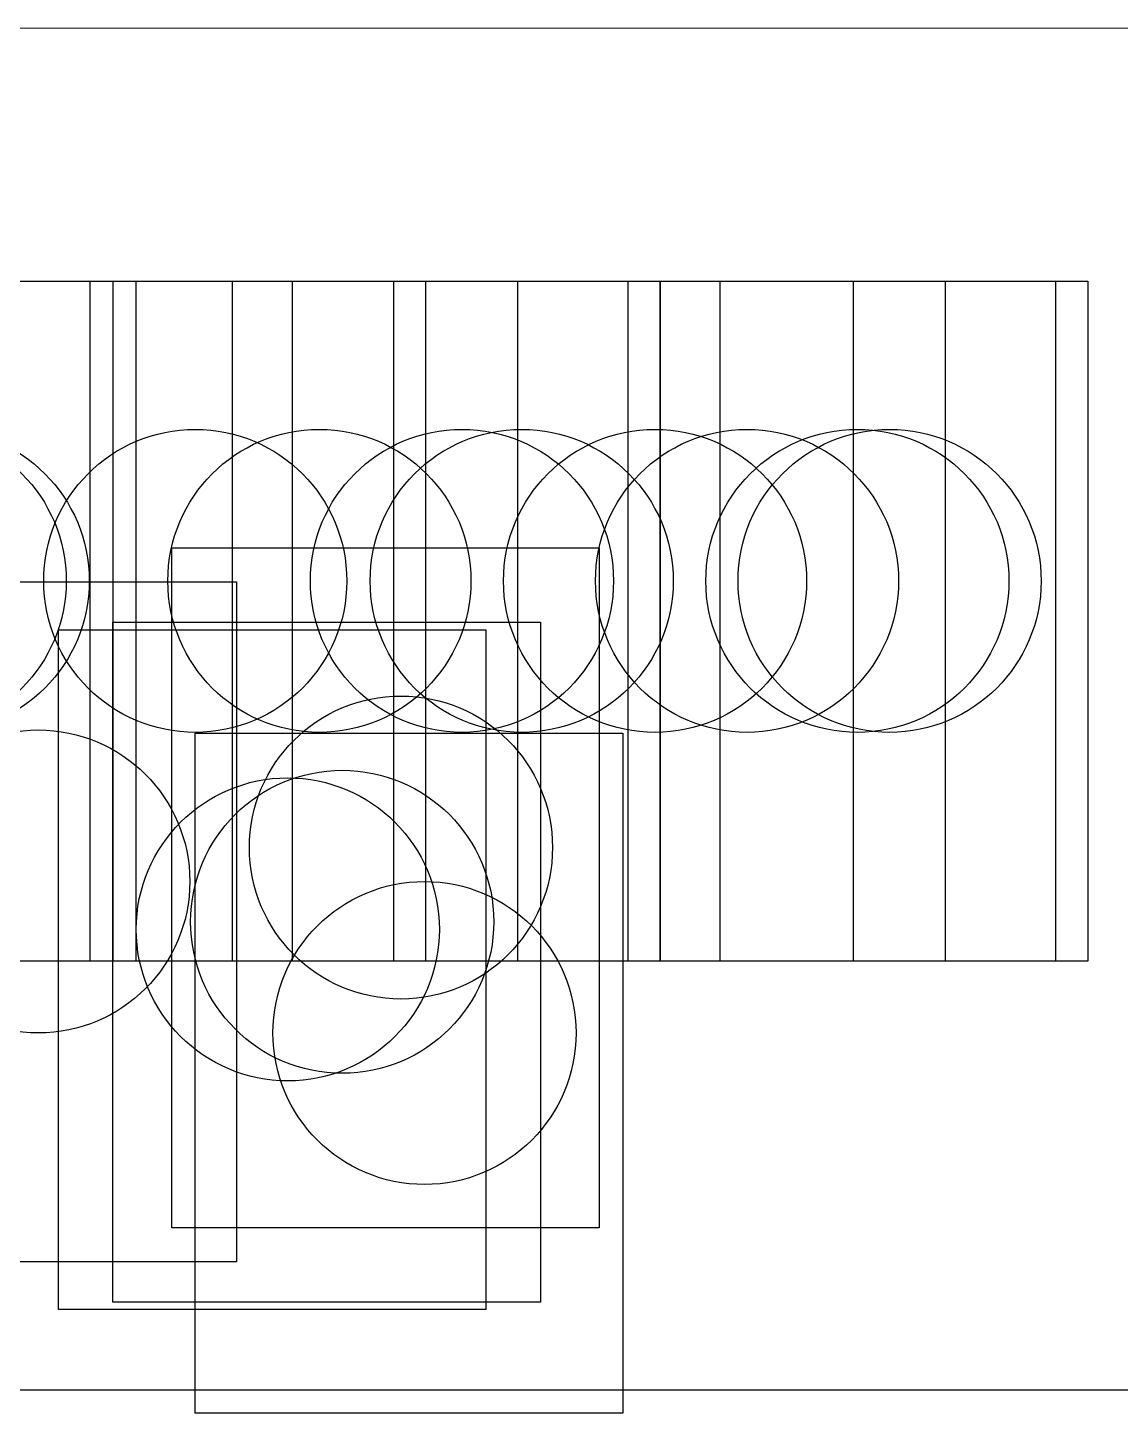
# Model space of a CAD drawing. Header units: metres. Extents: x 1610 to 5629, y 732 to 3974.
# Drawn here: x 1615.883 to 1616.366, y 731.858 to 732.471 of the extents above; entities that cross this region are included whole.
import ezdxf

# ---------------------------------------------------------------- set-up
doc = ezdxf.new("R2010")
doc.units = ezdxf.units.M
doc.header["$MEASUREMENT"] = 0
doc.layers.add('BLK_2_FLR_0_URINAL', color=235, linetype='Continuous')
doc.layers.add('BLK_2_FLR_0_WASH', color=60, linetype='Continuous')

msp = doc.modelspace()

# ---------------------------------------------------------------- linework, layer by layer
at = {"layer": 'BLK_2_FLR_0_URINAL', "ltscale": 400}
msp.add_lwpolyline([(1615.71753, 732.47098), (1620.23753, 732.47068), (1620.23753, 731.86808), (1620.23753, 731.86808), (1620.23753, 731.86808), (1615.71753, 731.86808)], close=True, dxfattribs=at)
msp.add_lwpolyline([(1615.71753, 732.47098), (1620.23753, 732.47068), (1620.23753, 731.86808), (1620.23753, 731.86808), (1620.23753, 731.86808), (1615.71753, 731.86808)], close=True, dxfattribs=at)
msp.add_lwpolyline([(1615.71753, 732.47098), (1620.23753, 732.47068), (1620.23753, 731.86808), (1620.23753, 731.86808), (1620.23753, 731.86808), (1615.71753, 731.86808)], close=True, dxfattribs=at)
msp.add_lwpolyline([(1615.71753, 732.47098), (1620.23753, 732.47068), (1620.23753, 731.86808), (1620.23753, 731.86808), (1620.23753, 731.86808), (1615.71753, 731.86808)], close=True, dxfattribs=at)
msp.add_lwpolyline([(1615.71753, 732.47098), (1620.23753, 732.47068), (1620.23753, 731.86808), (1620.23753, 731.86808), (1620.23753, 731.86808), (1615.71753, 731.86808)], close=True, dxfattribs=at)
msp.add_lwpolyline([(1615.71753, 732.47098), (1620.23753, 732.47068), (1620.23753, 731.86808), (1620.23753, 731.86808), (1620.23753, 731.86808), (1615.71753, 731.86808)], close=True, dxfattribs=at)
msp.add_lwpolyline([(1615.71753, 732.47098), (1620.23753, 732.47068), (1620.23753, 731.86808), (1620.23753, 731.86808), (1620.23753, 731.86808), (1615.71753, 731.86808)], close=True, dxfattribs=at)
msp.add_lwpolyline([(1615.71753, 732.47098), (1620.23753, 732.47068), (1620.23753, 731.86808), (1620.23753, 731.86808), (1620.23753, 731.86808), (1615.71753, 731.86808)], close=True, dxfattribs=at)
msp.add_lwpolyline([(1615.71753, 732.47098), (1620.23753, 732.47068), (1620.23753, 731.86808), (1620.23753, 731.86808), (1620.23753, 731.86808), (1615.71753, 731.86808)], close=True, dxfattribs=at)
msp.add_lwpolyline([(1615.71753, 732.47098), (1620.23753, 732.47068), (1620.23753, 731.86808), (1620.23753, 731.86808), (1620.23753, 731.86808), (1615.71753, 731.86808)], close=True, dxfattribs=at)
msp.add_lwpolyline([(1615.71753, 732.47098), (1620.23753, 732.47068), (1620.23753, 731.86808), (1620.23753, 731.86808), (1620.23753, 731.86808), (1615.71753, 731.86808)], close=True, dxfattribs=at)
msp.add_lwpolyline([(1615.71753, 732.47098), (1620.23753, 732.47068), (1620.23753, 731.86808), (1620.23753, 731.86808), (1620.23753, 731.86808), (1615.71753, 731.86808)], close=True, dxfattribs=at)
msp.add_lwpolyline([(1615.71753, 732.47098), (1620.23753, 732.47068), (1620.23753, 731.86808), (1620.23753, 731.86808), (1620.23753, 731.86808), (1615.71753, 731.86808)], close=True, dxfattribs=at)
msp.add_lwpolyline([(1615.71753, 732.47098), (1620.23753, 732.47068), (1620.23753, 731.86808), (1620.23753, 731.86808), (1620.23753, 731.86808), (1615.71753, 731.86808)], close=True, dxfattribs=at)
at = {"layer": 'BLK_2_FLR_0_WASH', "color": 60}
for points in [[(1615.92045, 732.3588), (1615.92045, 732.05788), (1615.73132, 732.05788), (1615.73132, 732.3588)], [(1615.92045, 732.3588), (1615.92045, 732.05788), (1615.73132, 732.05788), (1615.73132, 732.3588)], [(1615.92045, 732.3588), (1615.92045, 732.05788), (1615.73132, 732.05788), (1615.73132, 732.3588)], [(1615.92045, 732.3588), (1615.92045, 732.05788), (1615.73132, 732.05788), (1615.73132, 732.3588)], [(1615.92045, 732.3588), (1615.92045, 732.05788), (1615.73132, 732.05788), (1615.73132, 732.3588)], [(1615.92045, 732.3588), (1615.92045, 732.05788), (1615.73132, 732.05788), (1615.73132, 732.3588)], [(1615.92045, 732.3588), (1615.92045, 732.05788), (1615.73132, 732.05788), (1615.73132, 732.3588)], [(1615.92045, 732.3588), (1615.92045, 732.05788), (1615.73132, 732.05788), (1615.73132, 732.3588)], [(1615.92045, 732.3588), (1615.92045, 732.05788), (1615.73132, 732.05788), (1615.73132, 732.3588)], [(1615.92045, 732.3588), (1615.92045, 732.05788), (1615.73132, 732.05788), (1615.73132, 732.3588)], [(1615.92045, 732.3588), (1615.92045, 732.05788), (1615.73132, 732.05788), (1615.73132, 732.3588)], [(1615.92045, 732.3588), (1615.92045, 732.05788), (1615.73132, 732.05788), (1615.73132, 732.3588)], [(1615.92045, 732.3588), (1615.92045, 732.05788), (1615.73132, 732.05788), (1615.73132, 732.3588)], [(1615.92045, 732.3588), (1615.92045, 732.05788), (1615.73132, 732.05788), (1615.73132, 732.3588)], [(1615.93063, 732.3588), (1615.93063, 732.05788), (1615.7415, 732.05788), (1615.7415, 732.3588)], [(1615.93063, 732.3588), (1615.93063, 732.05788), (1615.7415, 732.05788), (1615.7415, 732.3588)], [(1615.93063, 732.3588), (1615.93063, 732.05788), (1615.7415, 732.05788), (1615.7415, 732.3588)], [(1615.93063, 732.3588), (1615.93063, 732.05788), (1615.7415, 732.05788), (1615.7415, 732.3588)], [(1615.93063, 732.3588), (1615.93063, 732.05788), (1615.7415, 732.05788), (1615.7415, 732.3588)], [(1615.93063, 732.3588), (1615.93063, 732.05788), (1615.7415, 732.05788), (1615.7415, 732.3588)], [(1615.93063, 732.3588), (1615.93063, 732.05788), (1615.7415, 732.05788), (1615.7415, 732.3588)], [(1615.93063, 732.3588), (1615.93063, 732.05788), (1615.7415, 732.05788), (1615.7415, 732.3588)], [(1615.93063, 732.3588), (1615.93063, 732.05788), (1615.7415, 732.05788), (1615.7415, 732.3588)], [(1615.93063, 732.3588), (1615.93063, 732.05788), (1615.7415, 732.05788), (1615.7415, 732.3588)], [(1615.93063, 732.3588), (1615.93063, 732.05788), (1615.7415, 732.05788), (1615.7415, 732.3588)], [(1615.93063, 732.3588), (1615.93063, 732.05788), (1615.7415, 732.05788), (1615.7415, 732.3588)], [(1615.93063, 732.3588), (1615.93063, 732.05788), (1615.7415, 732.05788), (1615.7415, 732.3588)], [(1615.93063, 732.3588), (1615.93063, 732.05788), (1615.7415, 732.05788), (1615.7415, 732.3588)], [(1616.04456, 732.3588), (1616.04456, 732.05788), (1615.85543, 732.05788), (1615.85543, 732.3588)], [(1616.04456, 732.3588), (1616.04456, 732.05788), (1615.85543, 732.05788), (1615.85543, 732.3588)], [(1616.04456, 732.3588), (1616.04456, 732.05788), (1615.85543, 732.05788), (1615.85543, 732.3588)], [(1616.04456, 732.3588), (1616.04456, 732.05788), (1615.85543, 732.05788), (1615.85543, 732.3588)], [(1616.04456, 732.3588), (1616.04456, 732.05788), (1615.85543, 732.05788), (1615.85543, 732.3588)], [(1616.04456, 732.3588), (1616.04456, 732.05788), (1615.85543, 732.05788), (1615.85543, 732.3588)], [(1616.04456, 732.3588), (1616.04456, 732.05788), (1615.85543, 732.05788), (1615.85543, 732.3588)], [(1616.04456, 732.3588), (1616.04456, 732.05788), (1615.85543, 732.05788), (1615.85543, 732.3588)], [(1616.04456, 732.3588), (1616.04456, 732.05788), (1615.85543, 732.05788), (1615.85543, 732.3588)], [(1616.04456, 732.3588), (1616.04456, 732.05788), (1615.85543, 732.05788), (1615.85543, 732.3588)], [(1616.04456, 732.3588), (1616.04456, 732.05788), (1615.85543, 732.05788), (1615.85543, 732.3588)], [(1616.04456, 732.3588), (1616.04456, 732.05788), (1615.85543, 732.05788), (1615.85543, 732.3588)], [(1616.04456, 732.3588), (1616.04456, 732.05788), (1615.85543, 732.05788), (1615.85543, 732.3588)], [(1616.04456, 732.3588), (1616.04456, 732.05788), (1615.85543, 732.05788), (1615.85543, 732.3588)], [(1616.09947, 732.3588), (1616.09947, 732.05788), (1615.91035, 732.05788), (1615.91035, 732.3588)], [(1616.09947, 732.3588), (1616.09947, 732.05788), (1615.91035, 732.05788), (1615.91035, 732.3588)], [(1616.09947, 732.3588), (1616.09947, 732.05788), (1615.91035, 732.05788), (1615.91035, 732.3588)], [(1616.09947, 732.3588), (1616.09947, 732.05788), (1615.91035, 732.05788), (1615.91035, 732.3588)], [(1616.09947, 732.3588), (1616.09947, 732.05788), (1615.91035, 732.05788), (1615.91035, 732.3588)], [(1616.09947, 732.3588), (1616.09947, 732.05788), (1615.91035, 732.05788), (1615.91035, 732.3588)], [(1616.09947, 732.3588), (1616.09947, 732.05788), (1615.91035, 732.05788), (1615.91035, 732.3588)], [(1616.09947, 732.3588), (1616.09947, 732.05788), (1615.91035, 732.05788), (1615.91035, 732.3588)], [(1616.09947, 732.3588), (1616.09947, 732.05788), (1615.91035, 732.05788), (1615.91035, 732.3588)], [(1616.09947, 732.3588), (1616.09947, 732.05788), (1615.91035, 732.05788), (1615.91035, 732.3588)], [(1616.09947, 732.3588), (1616.09947, 732.05788), (1615.91035, 732.05788), (1615.91035, 732.3588)], [(1616.09947, 732.3588), (1616.09947, 732.05788), (1615.91035, 732.05788), (1615.91035, 732.3588)], [(1616.09947, 732.3588), (1616.09947, 732.05788), (1615.91035, 732.05788), (1615.91035, 732.3588)], [(1616.09947, 732.3588), (1616.09947, 732.05788), (1615.91035, 732.05788), (1615.91035, 732.3588)], [(1616.16255, 732.3588), (1616.16255, 732.05788), (1615.97342, 732.05788), (1615.97342, 732.3588)], [(1616.16255, 732.3588), (1616.16255, 732.05788), (1615.97342, 732.05788), (1615.97342, 732.3588)], [(1616.16255, 732.3588), (1616.16255, 732.05788), (1615.97342, 732.05788), (1615.97342, 732.3588)], [(1616.16255, 732.3588), (1616.16255, 732.05788), (1615.97342, 732.05788), (1615.97342, 732.3588)], [(1616.16255, 732.3588), (1616.16255, 732.05788), (1615.97342, 732.05788), (1615.97342, 732.3588)], [(1616.16255, 732.3588), (1616.16255, 732.05788), (1615.97342, 732.05788), (1615.97342, 732.3588)], [(1616.16255, 732.3588), (1616.16255, 732.05788), (1615.97342, 732.05788), (1615.97342, 732.3588)], [(1616.16255, 732.3588), (1616.16255, 732.05788), (1615.97342, 732.05788), (1615.97342, 732.3588)], [(1616.16255, 732.3588), (1616.16255, 732.05788), (1615.97342, 732.05788), (1615.97342, 732.3588)], [(1616.16255, 732.3588), (1616.16255, 732.05788), (1615.97342, 732.05788), (1615.97342, 732.3588)], [(1616.16255, 732.3588), (1616.16255, 732.05788), (1615.97342, 732.05788), (1615.97342, 732.3588)], [(1616.16255, 732.3588), (1616.16255, 732.05788), (1615.97342, 732.05788), (1615.97342, 732.3588)], [(1616.16255, 732.3588), (1616.16255, 732.05788), (1615.97342, 732.05788), (1615.97342, 732.3588)], [(1616.16255, 732.3588), (1616.16255, 732.05788), (1615.97342, 732.05788), (1615.97342, 732.3588)], [(1616.189, 732.3588), (1616.189, 732.05788), (1615.99987, 732.05788), (1615.99987, 732.3588)], [(1616.189, 732.3588), (1616.189, 732.05788), (1615.99987, 732.05788), (1615.99987, 732.3588)], [(1616.189, 732.3588), (1616.189, 732.05788), (1615.99987, 732.05788), (1615.99987, 732.3588)], [(1616.189, 732.3588), (1616.189, 732.05788), (1615.99987, 732.05788), (1615.99987, 732.3588)], [(1616.189, 732.3588), (1616.189, 732.05788), (1615.99987, 732.05788), (1615.99987, 732.3588)], [(1616.189, 732.3588), (1616.189, 732.05788), (1615.99987, 732.05788), (1615.99987, 732.3588)], [(1616.189, 732.3588), (1616.189, 732.05788), (1615.99987, 732.05788), (1615.99987, 732.3588)], [(1616.189, 732.3588), (1616.189, 732.05788), (1615.99987, 732.05788), (1615.99987, 732.3588)], [(1616.189, 732.3588), (1616.189, 732.05788), (1615.99987, 732.05788), (1615.99987, 732.3588)], [(1616.189, 732.3588), (1616.189, 732.05788), (1615.99987, 732.05788), (1615.99987, 732.3588)], [(1616.189, 732.3588), (1616.189, 732.05788), (1615.99987, 732.05788), (1615.99987, 732.3588)], [(1616.189, 732.3588), (1616.189, 732.05788), (1615.99987, 732.05788), (1615.99987, 732.3588)], [(1616.189, 732.3588), (1616.189, 732.05788), (1615.99987, 732.05788), (1615.99987, 732.3588)], [(1616.189, 732.3588), (1616.189, 732.05788), (1615.99987, 732.05788), (1615.99987, 732.3588)], [(1616.24798, 732.3588), (1616.24798, 732.05788), (1616.05886, 732.05788), (1616.05886, 732.3588)], [(1616.24798, 732.3588), (1616.24798, 732.05788), (1616.05886, 732.05788), (1616.05886, 732.3588)], [(1616.24798, 732.3588), (1616.24798, 732.05788), (1616.05886, 732.05788), (1616.05886, 732.3588)], [(1616.24798, 732.3588), (1616.24798, 732.05788), (1616.05886, 732.05788), (1616.05886, 732.3588)], [(1616.24798, 732.3588), (1616.24798, 732.05788), (1616.05886, 732.05788), (1616.05886, 732.3588)], [(1616.24798, 732.3588), (1616.24798, 732.05788), (1616.05886, 732.05788), (1616.05886, 732.3588)], [(1616.24798, 732.3588), (1616.24798, 732.05788), (1616.05886, 732.05788), (1616.05886, 732.3588)], [(1616.24798, 732.3588), (1616.24798, 732.05788), (1616.05886, 732.05788), (1616.05886, 732.3588)], [(1616.24798, 732.3588), (1616.24798, 732.05788), (1616.05886, 732.05788), (1616.05886, 732.3588)], [(1616.24798, 732.3588), (1616.24798, 732.05788), (1616.05886, 732.05788), (1616.05886, 732.3588)], [(1616.24798, 732.3588), (1616.24798, 732.05788), (1616.05886, 732.05788), (1616.05886, 732.3588)], [(1616.24798, 732.3588), (1616.24798, 732.05788), (1616.05886, 732.05788), (1616.05886, 732.3588)], [(1616.24798, 732.3588), (1616.24798, 732.05788), (1616.05886, 732.05788), (1616.05886, 732.3588)], [(1616.24798, 732.3588), (1616.24798, 732.05788), (1616.05886, 732.05788), (1616.05886, 732.3588)], [(1616.28868, 732.3588), (1616.28868, 732.05788), (1616.09955, 732.05788), (1616.09955, 732.3588)], [(1616.28868, 732.3588), (1616.28868, 732.05788), (1616.09955, 732.05788), (1616.09955, 732.3588)], [(1616.28868, 732.3588), (1616.28868, 732.05788), (1616.09955, 732.05788), (1616.09955, 732.3588)], [(1616.28868, 732.3588), (1616.28868, 732.05788), (1616.09955, 732.05788), (1616.09955, 732.3588)], [(1616.28868, 732.3588), (1616.28868, 732.05788), (1616.09955, 732.05788), (1616.09955, 732.3588)], [(1616.28868, 732.3588), (1616.28868, 732.05788), (1616.09955, 732.05788), (1616.09955, 732.3588)], [(1616.28868, 732.3588), (1616.28868, 732.05788), (1616.09955, 732.05788), (1616.09955, 732.3588)], [(1616.28868, 732.3588), (1616.28868, 732.05788), (1616.09955, 732.05788), (1616.09955, 732.3588)], [(1616.28868, 732.3588), (1616.28868, 732.05788), (1616.09955, 732.05788), (1616.09955, 732.3588)], [(1616.28868, 732.3588), (1616.28868, 732.05788), (1616.09955, 732.05788), (1616.09955, 732.3588)], [(1616.28868, 732.3588), (1616.28868, 732.05788), (1616.09955, 732.05788), (1616.09955, 732.3588)], [(1616.28868, 732.3588), (1616.28868, 732.05788), (1616.09955, 732.05788), (1616.09955, 732.3588)], [(1616.28868, 732.3588), (1616.28868, 732.05788), (1616.09955, 732.05788), (1616.09955, 732.3588)], [(1616.28868, 732.3588), (1616.28868, 732.05788), (1616.09955, 732.05788), (1616.09955, 732.3588)], [(1616.33751, 732.3588), (1616.33751, 732.05788), (1616.14838, 732.05788), (1616.14838, 732.3588)], [(1616.33751, 732.3588), (1616.33751, 732.05788), (1616.14838, 732.05788), (1616.14838, 732.3588)], [(1616.33751, 732.3588), (1616.33751, 732.05788), (1616.14838, 732.05788), (1616.14838, 732.3588)], [(1616.33751, 732.3588), (1616.33751, 732.05788), (1616.14838, 732.05788), (1616.14838, 732.3588)], [(1616.33751, 732.3588), (1616.33751, 732.05788), (1616.14838, 732.05788), (1616.14838, 732.3588)], [(1616.33751, 732.3588), (1616.33751, 732.05788), (1616.14838, 732.05788), (1616.14838, 732.3588)], [(1616.33751, 732.3588), (1616.33751, 732.05788), (1616.14838, 732.05788), (1616.14838, 732.3588)], [(1616.33751, 732.3588), (1616.33751, 732.05788), (1616.14838, 732.05788), (1616.14838, 732.3588)], [(1616.33751, 732.3588), (1616.33751, 732.05788), (1616.14838, 732.05788), (1616.14838, 732.3588)], [(1616.33751, 732.3588), (1616.33751, 732.05788), (1616.14838, 732.05788), (1616.14838, 732.3588)], [(1616.33751, 732.3588), (1616.33751, 732.05788), (1616.14838, 732.05788), (1616.14838, 732.3588)], [(1616.33751, 732.3588), (1616.33751, 732.05788), (1616.14838, 732.05788), (1616.14838, 732.3588)], [(1616.33751, 732.3588), (1616.33751, 732.05788), (1616.14838, 732.05788), (1616.14838, 732.3588)], [(1616.33751, 732.3588), (1616.33751, 732.05788), (1616.14838, 732.05788), (1616.14838, 732.3588)], [(1616.35175, 732.3588), (1616.35175, 732.05788), (1616.16263, 732.05788), (1616.16263, 732.3588)], [(1616.35175, 732.3588), (1616.35175, 732.05788), (1616.16263, 732.05788), (1616.16263, 732.3588)], [(1616.35175, 732.3588), (1616.35175, 732.05788), (1616.16263, 732.05788), (1616.16263, 732.3588)], [(1616.35175, 732.3588), (1616.35175, 732.05788), (1616.16263, 732.05788), (1616.16263, 732.3588)], [(1616.35175, 732.3588), (1616.35175, 732.05788), (1616.16263, 732.05788), (1616.16263, 732.3588)], [(1616.35175, 732.3588), (1616.35175, 732.05788), (1616.16263, 732.05788), (1616.16263, 732.3588)], [(1616.35175, 732.3588), (1616.35175, 732.05788), (1616.16263, 732.05788), (1616.16263, 732.3588)], [(1616.35175, 732.3588), (1616.35175, 732.05788), (1616.16263, 732.05788), (1616.16263, 732.3588)], [(1616.35175, 732.3588), (1616.35175, 732.05788), (1616.16263, 732.05788), (1616.16263, 732.3588)], [(1616.35175, 732.3588), (1616.35175, 732.05788), (1616.16263, 732.05788), (1616.16263, 732.3588)], [(1616.35175, 732.3588), (1616.35175, 732.05788), (1616.16263, 732.05788), (1616.16263, 732.3588)], [(1616.35175, 732.3588), (1616.35175, 732.05788), (1616.16263, 732.05788), (1616.16263, 732.3588)], [(1616.35175, 732.3588), (1616.35175, 732.05788), (1616.16263, 732.05788), (1616.16263, 732.3588)], [(1616.35175, 732.3588), (1616.35175, 732.05788), (1616.16263, 732.05788), (1616.16263, 732.3588)], [(1616.13557, 732.24081), (1616.13557, 731.93988), (1615.94644, 731.93988), (1615.94644, 732.24081)], [(1616.13557, 732.24081), (1616.13557, 731.93988), (1615.94644, 731.93988), (1615.94644, 732.24081)], [(1616.13557, 732.24081), (1616.13557, 731.93988), (1615.94644, 731.93988), (1615.94644, 732.24081)], [(1616.13557, 732.24081), (1616.13557, 731.93988), (1615.94644, 731.93988), (1615.94644, 732.24081)], [(1616.13557, 732.24081), (1616.13557, 731.93988), (1615.94644, 731.93988), (1615.94644, 732.24081)], [(1616.13557, 732.24081), (1616.13557, 731.93988), (1615.94644, 731.93988), (1615.94644, 732.24081)], [(1616.13557, 732.24081), (1616.13557, 731.93988), (1615.94644, 731.93988), (1615.94644, 732.24081)], [(1616.13557, 732.24081), (1616.13557, 731.93988), (1615.94644, 731.93988), (1615.94644, 732.24081)], [(1616.13557, 732.24081), (1616.13557, 731.93988), (1615.94644, 731.93988), (1615.94644, 732.24081)], [(1616.13557, 732.24081), (1616.13557, 731.93988), (1615.94644, 731.93988), (1615.94644, 732.24081)], [(1616.13557, 732.24081), (1616.13557, 731.93988), (1615.94644, 731.93988), (1615.94644, 732.24081)], [(1616.13557, 732.24081), (1616.13557, 731.93988), (1615.94644, 731.93988), (1615.94644, 732.24081)], [(1616.13557, 732.24081), (1616.13557, 731.93988), (1615.94644, 731.93988), (1615.94644, 732.24081)], [(1616.13557, 732.24081), (1616.13557, 731.93988), (1615.94644, 731.93988), (1615.94644, 732.24081)], [(1615.9751, 732.22578), (1615.9751, 731.92485), (1615.78598, 731.92485), (1615.78598, 732.22578)], [(1615.9751, 732.22578), (1615.9751, 731.92485), (1615.78598, 731.92485), (1615.78598, 732.22578)], [(1615.9751, 732.22578), (1615.9751, 731.92485), (1615.78598, 731.92485), (1615.78598, 732.22578)], [(1615.9751, 732.22578), (1615.9751, 731.92485), (1615.78598, 731.92485), (1615.78598, 732.22578)], [(1615.9751, 732.22578), (1615.9751, 731.92485), (1615.78598, 731.92485), (1615.78598, 732.22578)], [(1615.9751, 732.22578), (1615.9751, 731.92485), (1615.78598, 731.92485), (1615.78598, 732.22578)], [(1615.9751, 732.22578), (1615.9751, 731.92485), (1615.78598, 731.92485), (1615.78598, 732.22578)], [(1615.9751, 732.22578), (1615.9751, 731.92485), (1615.78598, 731.92485), (1615.78598, 732.22578)], [(1615.9751, 732.22578), (1615.9751, 731.92485), (1615.78598, 731.92485), (1615.78598, 732.22578)], [(1615.9751, 732.22578), (1615.9751, 731.92485), (1615.78598, 731.92485), (1615.78598, 732.22578)], [(1615.9751, 732.22578), (1615.9751, 731.92485), (1615.78598, 731.92485), (1615.78598, 732.22578)], [(1615.9751, 732.22578), (1615.9751, 731.92485), (1615.78598, 731.92485), (1615.78598, 732.22578)], [(1615.9751, 732.22578), (1615.9751, 731.92485), (1615.78598, 731.92485), (1615.78598, 732.22578)], [(1615.9751, 732.22578), (1615.9751, 731.92485), (1615.78598, 731.92485), (1615.78598, 732.22578)], [(1616.10958, 732.20794), (1616.10958, 731.90702), (1615.92045, 731.90702), (1615.92045, 732.20794)], [(1616.10958, 732.20794), (1616.10958, 731.90702), (1615.92045, 731.90702), (1615.92045, 732.20794)], [(1616.10958, 732.20794), (1616.10958, 731.90702), (1615.92045, 731.90702), (1615.92045, 732.20794)], [(1616.10958, 732.20794), (1616.10958, 731.90702), (1615.92045, 731.90702), (1615.92045, 732.20794)], [(1616.10958, 732.20794), (1616.10958, 731.90702), (1615.92045, 731.90702), (1615.92045, 732.20794)], [(1616.10958, 732.20794), (1616.10958, 731.90702), (1615.92045, 731.90702), (1615.92045, 732.20794)], [(1616.10958, 732.20794), (1616.10958, 731.90702), (1615.92045, 731.90702), (1615.92045, 732.20794)], [(1616.10958, 732.20794), (1616.10958, 731.90702), (1615.92045, 731.90702), (1615.92045, 732.20794)], [(1616.10958, 732.20794), (1616.10958, 731.90702), (1615.92045, 731.90702), (1615.92045, 732.20794)], [(1616.10958, 732.20794), (1616.10958, 731.90702), (1615.92045, 731.90702), (1615.92045, 732.20794)], [(1616.10958, 732.20794), (1616.10958, 731.90702), (1615.92045, 731.90702), (1615.92045, 732.20794)], [(1616.10958, 732.20794), (1616.10958, 731.90702), (1615.92045, 731.90702), (1615.92045, 732.20794)], [(1616.10958, 732.20794), (1616.10958, 731.90702), (1615.92045, 731.90702), (1615.92045, 732.20794)], [(1616.10958, 732.20794), (1616.10958, 731.90702), (1615.92045, 731.90702), (1615.92045, 732.20794)], [(1616.0855, 732.20458), (1616.0855, 731.90366), (1615.89637, 731.90366), (1615.89637, 732.20458)], [(1616.0855, 732.20458), (1616.0855, 731.90366), (1615.89637, 731.90366), (1615.89637, 732.20458)], [(1616.0855, 732.20458), (1616.0855, 731.90366), (1615.89637, 731.90366), (1615.89637, 732.20458)], [(1616.0855, 732.20458), (1616.0855, 731.90366), (1615.89637, 731.90366), (1615.89637, 732.20458)], [(1616.0855, 732.20458), (1616.0855, 731.90366), (1615.89637, 731.90366), (1615.89637, 732.20458)], [(1616.0855, 732.20458), (1616.0855, 731.90366), (1615.89637, 731.90366), (1615.89637, 732.20458)], [(1616.0855, 732.20458), (1616.0855, 731.90366), (1615.89637, 731.90366), (1615.89637, 732.20458)], [(1616.0855, 732.20458), (1616.0855, 731.90366), (1615.89637, 731.90366), (1615.89637, 732.20458)], [(1616.0855, 732.20458), (1616.0855, 731.90366), (1615.89637, 731.90366), (1615.89637, 732.20458)], [(1616.0855, 732.20458), (1616.0855, 731.90366), (1615.89637, 731.90366), (1615.89637, 732.20458)], [(1616.0855, 732.20458), (1616.0855, 731.90366), (1615.89637, 731.90366), (1615.89637, 732.20458)], [(1616.0855, 732.20458), (1616.0855, 731.90366), (1615.89637, 731.90366), (1615.89637, 732.20458)], [(1616.0855, 732.20458), (1616.0855, 731.90366), (1615.89637, 731.90366), (1615.89637, 732.20458)], [(1616.0855, 732.20458), (1616.0855, 731.90366), (1615.89637, 731.90366), (1615.89637, 732.20458)], [(1616.14599, 732.15873), (1616.14599, 731.8578), (1615.95686, 731.8578), (1615.95686, 732.15873)], [(1616.14599, 732.15873), (1616.14599, 731.8578), (1615.95686, 731.8578), (1615.95686, 732.15873)], [(1616.14599, 732.15873), (1616.14599, 731.8578), (1615.95686, 731.8578), (1615.95686, 732.15873)], [(1616.14599, 732.15873), (1616.14599, 731.8578), (1615.95686, 731.8578), (1615.95686, 732.15873)], [(1616.14599, 732.15873), (1616.14599, 731.8578), (1615.95686, 731.8578), (1615.95686, 732.15873)], [(1616.14599, 732.15873), (1616.14599, 731.8578), (1615.95686, 731.8578), (1615.95686, 732.15873)], [(1616.14599, 732.15873), (1616.14599, 731.8578), (1615.95686, 731.8578), (1615.95686, 732.15873)], [(1616.14599, 732.15873), (1616.14599, 731.8578), (1615.95686, 731.8578), (1615.95686, 732.15873)], [(1616.14599, 732.15873), (1616.14599, 731.8578), (1615.95686, 731.8578), (1615.95686, 732.15873)], [(1616.14599, 732.15873), (1616.14599, 731.8578), (1615.95686, 731.8578), (1615.95686, 732.15873)], [(1616.14599, 732.15873), (1616.14599, 731.8578), (1615.95686, 731.8578), (1615.95686, 732.15873)], [(1616.14599, 732.15873), (1616.14599, 731.8578), (1615.95686, 731.8578), (1615.95686, 732.15873)], [(1616.14599, 732.15873), (1616.14599, 731.8578), (1615.95686, 731.8578), (1615.95686, 732.15873)], [(1616.14599, 732.15873), (1616.14599, 731.8578), (1615.95686, 731.8578), (1615.95686, 732.15873)]]:
    msp.add_lwpolyline(points, close=True, dxfattribs=at)
at = {"layer": 'BLK_2_FLR_0_WASH', "color": 56}
for points in [[(1615.92045, 732.3588), (1615.92045, 732.05788), (1615.73132, 732.05788), (1615.73132, 732.3588)], [(1615.92045, 732.3588), (1615.92045, 732.05788), (1615.73132, 732.05788), (1615.73132, 732.3588)], [(1615.92045, 732.3588), (1615.92045, 732.05788), (1615.73132, 732.05788), (1615.73132, 732.3588)], [(1615.92045, 732.3588), (1615.92045, 732.05788), (1615.73132, 732.05788), (1615.73132, 732.3588)], [(1615.92045, 732.3588), (1615.92045, 732.05788), (1615.73132, 732.05788), (1615.73132, 732.3588)], [(1615.92045, 732.3588), (1615.92045, 732.05788), (1615.73132, 732.05788), (1615.73132, 732.3588)], [(1615.92045, 732.3588), (1615.92045, 732.05788), (1615.73132, 732.05788), (1615.73132, 732.3588)], [(1615.92045, 732.3588), (1615.92045, 732.05788), (1615.73132, 732.05788), (1615.73132, 732.3588)], [(1615.92045, 732.3588), (1615.92045, 732.05788), (1615.73132, 732.05788), (1615.73132, 732.3588)], [(1615.92045, 732.3588), (1615.92045, 732.05788), (1615.73132, 732.05788), (1615.73132, 732.3588)], [(1615.92045, 732.3588), (1615.92045, 732.05788), (1615.73132, 732.05788), (1615.73132, 732.3588)], [(1615.92045, 732.3588), (1615.92045, 732.05788), (1615.73132, 732.05788), (1615.73132, 732.3588)], [(1615.92045, 732.3588), (1615.92045, 732.05788), (1615.73132, 732.05788), (1615.73132, 732.3588)], [(1615.92045, 732.3588), (1615.92045, 732.05788), (1615.73132, 732.05788), (1615.73132, 732.3588)], [(1615.93063, 732.3588), (1615.93063, 732.05788), (1615.7415, 732.05788), (1615.7415, 732.3588)], [(1615.93063, 732.3588), (1615.93063, 732.05788), (1615.7415, 732.05788), (1615.7415, 732.3588)], [(1615.93063, 732.3588), (1615.93063, 732.05788), (1615.7415, 732.05788), (1615.7415, 732.3588)], [(1615.93063, 732.3588), (1615.93063, 732.05788), (1615.7415, 732.05788), (1615.7415, 732.3588)], [(1615.93063, 732.3588), (1615.93063, 732.05788), (1615.7415, 732.05788), (1615.7415, 732.3588)], [(1615.93063, 732.3588), (1615.93063, 732.05788), (1615.7415, 732.05788), (1615.7415, 732.3588)], [(1615.93063, 732.3588), (1615.93063, 732.05788), (1615.7415, 732.05788), (1615.7415, 732.3588)], [(1615.93063, 732.3588), (1615.93063, 732.05788), (1615.7415, 732.05788), (1615.7415, 732.3588)], [(1615.93063, 732.3588), (1615.93063, 732.05788), (1615.7415, 732.05788), (1615.7415, 732.3588)], [(1615.93063, 732.3588), (1615.93063, 732.05788), (1615.7415, 732.05788), (1615.7415, 732.3588)], [(1615.93063, 732.3588), (1615.93063, 732.05788), (1615.7415, 732.05788), (1615.7415, 732.3588)], [(1615.93063, 732.3588), (1615.93063, 732.05788), (1615.7415, 732.05788), (1615.7415, 732.3588)], [(1615.93063, 732.3588), (1615.93063, 732.05788), (1615.7415, 732.05788), (1615.7415, 732.3588)], [(1615.93063, 732.3588), (1615.93063, 732.05788), (1615.7415, 732.05788), (1615.7415, 732.3588)], [(1616.04456, 732.3588), (1616.04456, 732.05788), (1615.85543, 732.05788), (1615.85543, 732.3588)], [(1616.04456, 732.3588), (1616.04456, 732.05788), (1615.85543, 732.05788), (1615.85543, 732.3588)], [(1616.04456, 732.3588), (1616.04456, 732.05788), (1615.85543, 732.05788), (1615.85543, 732.3588)], [(1616.04456, 732.3588), (1616.04456, 732.05788), (1615.85543, 732.05788), (1615.85543, 732.3588)], [(1616.04456, 732.3588), (1616.04456, 732.05788), (1615.85543, 732.05788), (1615.85543, 732.3588)], [(1616.04456, 732.3588), (1616.04456, 732.05788), (1615.85543, 732.05788), (1615.85543, 732.3588)], [(1616.04456, 732.3588), (1616.04456, 732.05788), (1615.85543, 732.05788), (1615.85543, 732.3588)], [(1616.04456, 732.3588), (1616.04456, 732.05788), (1615.85543, 732.05788), (1615.85543, 732.3588)], [(1616.04456, 732.3588), (1616.04456, 732.05788), (1615.85543, 732.05788), (1615.85543, 732.3588)], [(1616.04456, 732.3588), (1616.04456, 732.05788), (1615.85543, 732.05788), (1615.85543, 732.3588)], [(1616.04456, 732.3588), (1616.04456, 732.05788), (1615.85543, 732.05788), (1615.85543, 732.3588)], [(1616.04456, 732.3588), (1616.04456, 732.05788), (1615.85543, 732.05788), (1615.85543, 732.3588)], [(1616.04456, 732.3588), (1616.04456, 732.05788), (1615.85543, 732.05788), (1615.85543, 732.3588)], [(1616.04456, 732.3588), (1616.04456, 732.05788), (1615.85543, 732.05788), (1615.85543, 732.3588)], [(1616.09947, 732.3588), (1616.09947, 732.05788), (1615.91035, 732.05788), (1615.91035, 732.3588)], [(1616.09947, 732.3588), (1616.09947, 732.05788), (1615.91035, 732.05788), (1615.91035, 732.3588)], [(1616.09947, 732.3588), (1616.09947, 732.05788), (1615.91035, 732.05788), (1615.91035, 732.3588)], [(1616.09947, 732.3588), (1616.09947, 732.05788), (1615.91035, 732.05788), (1615.91035, 732.3588)], [(1616.09947, 732.3588), (1616.09947, 732.05788), (1615.91035, 732.05788), (1615.91035, 732.3588)], [(1616.09947, 732.3588), (1616.09947, 732.05788), (1615.91035, 732.05788), (1615.91035, 732.3588)], [(1616.09947, 732.3588), (1616.09947, 732.05788), (1615.91035, 732.05788), (1615.91035, 732.3588)], [(1616.09947, 732.3588), (1616.09947, 732.05788), (1615.91035, 732.05788), (1615.91035, 732.3588)], [(1616.09947, 732.3588), (1616.09947, 732.05788), (1615.91035, 732.05788), (1615.91035, 732.3588)], [(1616.09947, 732.3588), (1616.09947, 732.05788), (1615.91035, 732.05788), (1615.91035, 732.3588)], [(1616.09947, 732.3588), (1616.09947, 732.05788), (1615.91035, 732.05788), (1615.91035, 732.3588)], [(1616.09947, 732.3588), (1616.09947, 732.05788), (1615.91035, 732.05788), (1615.91035, 732.3588)], [(1616.09947, 732.3588), (1616.09947, 732.05788), (1615.91035, 732.05788), (1615.91035, 732.3588)], [(1616.09947, 732.3588), (1616.09947, 732.05788), (1615.91035, 732.05788), (1615.91035, 732.3588)], [(1616.16255, 732.3588), (1616.16255, 732.05788), (1615.97342, 732.05788), (1615.97342, 732.3588)], [(1616.16255, 732.3588), (1616.16255, 732.05788), (1615.97342, 732.05788), (1615.97342, 732.3588)], [(1616.16255, 732.3588), (1616.16255, 732.05788), (1615.97342, 732.05788), (1615.97342, 732.3588)], [(1616.16255, 732.3588), (1616.16255, 732.05788), (1615.97342, 732.05788), (1615.97342, 732.3588)], [(1616.16255, 732.3588), (1616.16255, 732.05788), (1615.97342, 732.05788), (1615.97342, 732.3588)], [(1616.16255, 732.3588), (1616.16255, 732.05788), (1615.97342, 732.05788), (1615.97342, 732.3588)], [(1616.16255, 732.3588), (1616.16255, 732.05788), (1615.97342, 732.05788), (1615.97342, 732.3588)], [(1616.16255, 732.3588), (1616.16255, 732.05788), (1615.97342, 732.05788), (1615.97342, 732.3588)], [(1616.16255, 732.3588), (1616.16255, 732.05788), (1615.97342, 732.05788), (1615.97342, 732.3588)], [(1616.16255, 732.3588), (1616.16255, 732.05788), (1615.97342, 732.05788), (1615.97342, 732.3588)], [(1616.16255, 732.3588), (1616.16255, 732.05788), (1615.97342, 732.05788), (1615.97342, 732.3588)], [(1616.16255, 732.3588), (1616.16255, 732.05788), (1615.97342, 732.05788), (1615.97342, 732.3588)], [(1616.16255, 732.3588), (1616.16255, 732.05788), (1615.97342, 732.05788), (1615.97342, 732.3588)], [(1616.16255, 732.3588), (1616.16255, 732.05788), (1615.97342, 732.05788), (1615.97342, 732.3588)], [(1616.189, 732.3588), (1616.189, 732.05788), (1615.99987, 732.05788), (1615.99987, 732.3588)], [(1616.189, 732.3588), (1616.189, 732.05788), (1615.99987, 732.05788), (1615.99987, 732.3588)], [(1616.189, 732.3588), (1616.189, 732.05788), (1615.99987, 732.05788), (1615.99987, 732.3588)], [(1616.189, 732.3588), (1616.189, 732.05788), (1615.99987, 732.05788), (1615.99987, 732.3588)], [(1616.189, 732.3588), (1616.189, 732.05788), (1615.99987, 732.05788), (1615.99987, 732.3588)], [(1616.189, 732.3588), (1616.189, 732.05788), (1615.99987, 732.05788), (1615.99987, 732.3588)], [(1616.189, 732.3588), (1616.189, 732.05788), (1615.99987, 732.05788), (1615.99987, 732.3588)], [(1616.189, 732.3588), (1616.189, 732.05788), (1615.99987, 732.05788), (1615.99987, 732.3588)], [(1616.189, 732.3588), (1616.189, 732.05788), (1615.99987, 732.05788), (1615.99987, 732.3588)], [(1616.189, 732.3588), (1616.189, 732.05788), (1615.99987, 732.05788), (1615.99987, 732.3588)], [(1616.189, 732.3588), (1616.189, 732.05788), (1615.99987, 732.05788), (1615.99987, 732.3588)], [(1616.189, 732.3588), (1616.189, 732.05788), (1615.99987, 732.05788), (1615.99987, 732.3588)], [(1616.189, 732.3588), (1616.189, 732.05788), (1615.99987, 732.05788), (1615.99987, 732.3588)], [(1616.189, 732.3588), (1616.189, 732.05788), (1615.99987, 732.05788), (1615.99987, 732.3588)], [(1616.24798, 732.3588), (1616.24798, 732.05788), (1616.05886, 732.05788), (1616.05886, 732.3588)], [(1616.24798, 732.3588), (1616.24798, 732.05788), (1616.05886, 732.05788), (1616.05886, 732.3588)], [(1616.24798, 732.3588), (1616.24798, 732.05788), (1616.05886, 732.05788), (1616.05886, 732.3588)], [(1616.24798, 732.3588), (1616.24798, 732.05788), (1616.05886, 732.05788), (1616.05886, 732.3588)], [(1616.24798, 732.3588), (1616.24798, 732.05788), (1616.05886, 732.05788), (1616.05886, 732.3588)], [(1616.24798, 732.3588), (1616.24798, 732.05788), (1616.05886, 732.05788), (1616.05886, 732.3588)], [(1616.24798, 732.3588), (1616.24798, 732.05788), (1616.05886, 732.05788), (1616.05886, 732.3588)], [(1616.24798, 732.3588), (1616.24798, 732.05788), (1616.05886, 732.05788), (1616.05886, 732.3588)], [(1616.24798, 732.3588), (1616.24798, 732.05788), (1616.05886, 732.05788), (1616.05886, 732.3588)], [(1616.24798, 732.3588), (1616.24798, 732.05788), (1616.05886, 732.05788), (1616.05886, 732.3588)], [(1616.24798, 732.3588), (1616.24798, 732.05788), (1616.05886, 732.05788), (1616.05886, 732.3588)], [(1616.24798, 732.3588), (1616.24798, 732.05788), (1616.05886, 732.05788), (1616.05886, 732.3588)], [(1616.24798, 732.3588), (1616.24798, 732.05788), (1616.05886, 732.05788), (1616.05886, 732.3588)], [(1616.24798, 732.3588), (1616.24798, 732.05788), (1616.05886, 732.05788), (1616.05886, 732.3588)], [(1616.28868, 732.3588), (1616.28868, 732.05788), (1616.09955, 732.05788), (1616.09955, 732.3588)], [(1616.28868, 732.3588), (1616.28868, 732.05788), (1616.09955, 732.05788), (1616.09955, 732.3588)], [(1616.28868, 732.3588), (1616.28868, 732.05788), (1616.09955, 732.05788), (1616.09955, 732.3588)], [(1616.28868, 732.3588), (1616.28868, 732.05788), (1616.09955, 732.05788), (1616.09955, 732.3588)], [(1616.28868, 732.3588), (1616.28868, 732.05788), (1616.09955, 732.05788), (1616.09955, 732.3588)], [(1616.28868, 732.3588), (1616.28868, 732.05788), (1616.09955, 732.05788), (1616.09955, 732.3588)], [(1616.28868, 732.3588), (1616.28868, 732.05788), (1616.09955, 732.05788), (1616.09955, 732.3588)], [(1616.28868, 732.3588), (1616.28868, 732.05788), (1616.09955, 732.05788), (1616.09955, 732.3588)], [(1616.28868, 732.3588), (1616.28868, 732.05788), (1616.09955, 732.05788), (1616.09955, 732.3588)], [(1616.28868, 732.3588), (1616.28868, 732.05788), (1616.09955, 732.05788), (1616.09955, 732.3588)], [(1616.28868, 732.3588), (1616.28868, 732.05788), (1616.09955, 732.05788), (1616.09955, 732.3588)], [(1616.28868, 732.3588), (1616.28868, 732.05788), (1616.09955, 732.05788), (1616.09955, 732.3588)], [(1616.28868, 732.3588), (1616.28868, 732.05788), (1616.09955, 732.05788), (1616.09955, 732.3588)], [(1616.28868, 732.3588), (1616.28868, 732.05788), (1616.09955, 732.05788), (1616.09955, 732.3588)], [(1616.33751, 732.3588), (1616.33751, 732.05788), (1616.14838, 732.05788), (1616.14838, 732.3588)], [(1616.33751, 732.3588), (1616.33751, 732.05788), (1616.14838, 732.05788), (1616.14838, 732.3588)], [(1616.33751, 732.3588), (1616.33751, 732.05788), (1616.14838, 732.05788), (1616.14838, 732.3588)], [(1616.33751, 732.3588), (1616.33751, 732.05788), (1616.14838, 732.05788), (1616.14838, 732.3588)], [(1616.33751, 732.3588), (1616.33751, 732.05788), (1616.14838, 732.05788), (1616.14838, 732.3588)], [(1616.33751, 732.3588), (1616.33751, 732.05788), (1616.14838, 732.05788), (1616.14838, 732.3588)], [(1616.33751, 732.3588), (1616.33751, 732.05788), (1616.14838, 732.05788), (1616.14838, 732.3588)], [(1616.33751, 732.3588), (1616.33751, 732.05788), (1616.14838, 732.05788), (1616.14838, 732.3588)], [(1616.33751, 732.3588), (1616.33751, 732.05788), (1616.14838, 732.05788), (1616.14838, 732.3588)], [(1616.33751, 732.3588), (1616.33751, 732.05788), (1616.14838, 732.05788), (1616.14838, 732.3588)], [(1616.33751, 732.3588), (1616.33751, 732.05788), (1616.14838, 732.05788), (1616.14838, 732.3588)], [(1616.33751, 732.3588), (1616.33751, 732.05788), (1616.14838, 732.05788), (1616.14838, 732.3588)], [(1616.33751, 732.3588), (1616.33751, 732.05788), (1616.14838, 732.05788), (1616.14838, 732.3588)], [(1616.33751, 732.3588), (1616.33751, 732.05788), (1616.14838, 732.05788), (1616.14838, 732.3588)], [(1616.35175, 732.3588), (1616.35175, 732.05788), (1616.16263, 732.05788), (1616.16263, 732.3588)], [(1616.35175, 732.3588), (1616.35175, 732.05788), (1616.16263, 732.05788), (1616.16263, 732.3588)], [(1616.35175, 732.3588), (1616.35175, 732.05788), (1616.16263, 732.05788), (1616.16263, 732.3588)], [(1616.35175, 732.3588), (1616.35175, 732.05788), (1616.16263, 732.05788), (1616.16263, 732.3588)], [(1616.35175, 732.3588), (1616.35175, 732.05788), (1616.16263, 732.05788), (1616.16263, 732.3588)], [(1616.35175, 732.3588), (1616.35175, 732.05788), (1616.16263, 732.05788), (1616.16263, 732.3588)], [(1616.35175, 732.3588), (1616.35175, 732.05788), (1616.16263, 732.05788), (1616.16263, 732.3588)], [(1616.35175, 732.3588), (1616.35175, 732.05788), (1616.16263, 732.05788), (1616.16263, 732.3588)], [(1616.35175, 732.3588), (1616.35175, 732.05788), (1616.16263, 732.05788), (1616.16263, 732.3588)], [(1616.35175, 732.3588), (1616.35175, 732.05788), (1616.16263, 732.05788), (1616.16263, 732.3588)], [(1616.35175, 732.3588), (1616.35175, 732.05788), (1616.16263, 732.05788), (1616.16263, 732.3588)], [(1616.35175, 732.3588), (1616.35175, 732.05788), (1616.16263, 732.05788), (1616.16263, 732.3588)], [(1616.35175, 732.3588), (1616.35175, 732.05788), (1616.16263, 732.05788), (1616.16263, 732.3588)], [(1616.35175, 732.3588), (1616.35175, 732.05788), (1616.16263, 732.05788), (1616.16263, 732.3588)], [(1616.13557, 732.24081), (1616.13557, 731.93988), (1615.94644, 731.93988), (1615.94644, 732.24081)], [(1616.13557, 732.24081), (1616.13557, 731.93988), (1615.94644, 731.93988), (1615.94644, 732.24081)], [(1616.13557, 732.24081), (1616.13557, 731.93988), (1615.94644, 731.93988), (1615.94644, 732.24081)], [(1616.13557, 732.24081), (1616.13557, 731.93988), (1615.94644, 731.93988), (1615.94644, 732.24081)], [(1616.13557, 732.24081), (1616.13557, 731.93988), (1615.94644, 731.93988), (1615.94644, 732.24081)], [(1616.13557, 732.24081), (1616.13557, 731.93988), (1615.94644, 731.93988), (1615.94644, 732.24081)], [(1616.13557, 732.24081), (1616.13557, 731.93988), (1615.94644, 731.93988), (1615.94644, 732.24081)], [(1616.13557, 732.24081), (1616.13557, 731.93988), (1615.94644, 731.93988), (1615.94644, 732.24081)], [(1616.13557, 732.24081), (1616.13557, 731.93988), (1615.94644, 731.93988), (1615.94644, 732.24081)], [(1616.13557, 732.24081), (1616.13557, 731.93988), (1615.94644, 731.93988), (1615.94644, 732.24081)], [(1616.13557, 732.24081), (1616.13557, 731.93988), (1615.94644, 731.93988), (1615.94644, 732.24081)], [(1616.13557, 732.24081), (1616.13557, 731.93988), (1615.94644, 731.93988), (1615.94644, 732.24081)], [(1616.13557, 732.24081), (1616.13557, 731.93988), (1615.94644, 731.93988), (1615.94644, 732.24081)], [(1616.13557, 732.24081), (1616.13557, 731.93988), (1615.94644, 731.93988), (1615.94644, 732.24081)], [(1615.9751, 732.22578), (1615.9751, 731.92485), (1615.78598, 731.92485), (1615.78598, 732.22578)], [(1615.9751, 732.22578), (1615.9751, 731.92485), (1615.78598, 731.92485), (1615.78598, 732.22578)], [(1615.9751, 732.22578), (1615.9751, 731.92485), (1615.78598, 731.92485), (1615.78598, 732.22578)], [(1615.9751, 732.22578), (1615.9751, 731.92485), (1615.78598, 731.92485), (1615.78598, 732.22578)], [(1615.9751, 732.22578), (1615.9751, 731.92485), (1615.78598, 731.92485), (1615.78598, 732.22578)], [(1615.9751, 732.22578), (1615.9751, 731.92485), (1615.78598, 731.92485), (1615.78598, 732.22578)], [(1615.9751, 732.22578), (1615.9751, 731.92485), (1615.78598, 731.92485), (1615.78598, 732.22578)], [(1615.9751, 732.22578), (1615.9751, 731.92485), (1615.78598, 731.92485), (1615.78598, 732.22578)], [(1615.9751, 732.22578), (1615.9751, 731.92485), (1615.78598, 731.92485), (1615.78598, 732.22578)], [(1615.9751, 732.22578), (1615.9751, 731.92485), (1615.78598, 731.92485), (1615.78598, 732.22578)], [(1615.9751, 732.22578), (1615.9751, 731.92485), (1615.78598, 731.92485), (1615.78598, 732.22578)], [(1615.9751, 732.22578), (1615.9751, 731.92485), (1615.78598, 731.92485), (1615.78598, 732.22578)], [(1615.9751, 732.22578), (1615.9751, 731.92485), (1615.78598, 731.92485), (1615.78598, 732.22578)], [(1615.9751, 732.22578), (1615.9751, 731.92485), (1615.78598, 731.92485), (1615.78598, 732.22578)], [(1616.10958, 732.20794), (1616.10958, 731.90702), (1615.92045, 731.90702), (1615.92045, 732.20794)], [(1616.10958, 732.20794), (1616.10958, 731.90702), (1615.92045, 731.90702), (1615.92045, 732.20794)], [(1616.10958, 732.20794), (1616.10958, 731.90702), (1615.92045, 731.90702), (1615.92045, 732.20794)], [(1616.10958, 732.20794), (1616.10958, 731.90702), (1615.92045, 731.90702), (1615.92045, 732.20794)], [(1616.10958, 732.20794), (1616.10958, 731.90702), (1615.92045, 731.90702), (1615.92045, 732.20794)], [(1616.10958, 732.20794), (1616.10958, 731.90702), (1615.92045, 731.90702), (1615.92045, 732.20794)], [(1616.10958, 732.20794), (1616.10958, 731.90702), (1615.92045, 731.90702), (1615.92045, 732.20794)], [(1616.10958, 732.20794), (1616.10958, 731.90702), (1615.92045, 731.90702), (1615.92045, 732.20794)], [(1616.10958, 732.20794), (1616.10958, 731.90702), (1615.92045, 731.90702), (1615.92045, 732.20794)], [(1616.10958, 732.20794), (1616.10958, 731.90702), (1615.92045, 731.90702), (1615.92045, 732.20794)], [(1616.10958, 732.20794), (1616.10958, 731.90702), (1615.92045, 731.90702), (1615.92045, 732.20794)], [(1616.10958, 732.20794), (1616.10958, 731.90702), (1615.92045, 731.90702), (1615.92045, 732.20794)], [(1616.10958, 732.20794), (1616.10958, 731.90702), (1615.92045, 731.90702), (1615.92045, 732.20794)], [(1616.10958, 732.20794), (1616.10958, 731.90702), (1615.92045, 731.90702), (1615.92045, 732.20794)], [(1616.0855, 732.20458), (1616.0855, 731.90366), (1615.89637, 731.90366), (1615.89637, 732.20458)], [(1616.0855, 732.20458), (1616.0855, 731.90366), (1615.89637, 731.90366), (1615.89637, 732.20458)], [(1616.0855, 732.20458), (1616.0855, 731.90366), (1615.89637, 731.90366), (1615.89637, 732.20458)], [(1616.0855, 732.20458), (1616.0855, 731.90366), (1615.89637, 731.90366), (1615.89637, 732.20458)], [(1616.0855, 732.20458), (1616.0855, 731.90366), (1615.89637, 731.90366), (1615.89637, 732.20458)], [(1616.0855, 732.20458), (1616.0855, 731.90366), (1615.89637, 731.90366), (1615.89637, 732.20458)], [(1616.0855, 732.20458), (1616.0855, 731.90366), (1615.89637, 731.90366), (1615.89637, 732.20458)], [(1616.0855, 732.20458), (1616.0855, 731.90366), (1615.89637, 731.90366), (1615.89637, 732.20458)], [(1616.0855, 732.20458), (1616.0855, 731.90366), (1615.89637, 731.90366), (1615.89637, 732.20458)], [(1616.0855, 732.20458), (1616.0855, 731.90366), (1615.89637, 731.90366), (1615.89637, 732.20458)], [(1616.0855, 732.20458), (1616.0855, 731.90366), (1615.89637, 731.90366), (1615.89637, 732.20458)], [(1616.0855, 732.20458), (1616.0855, 731.90366), (1615.89637, 731.90366), (1615.89637, 732.20458)], [(1616.0855, 732.20458), (1616.0855, 731.90366), (1615.89637, 731.90366), (1615.89637, 732.20458)], [(1616.0855, 732.20458), (1616.0855, 731.90366), (1615.89637, 731.90366), (1615.89637, 732.20458)], [(1616.14599, 732.15873), (1616.14599, 731.8578), (1615.95686, 731.8578), (1615.95686, 732.15873)], [(1616.14599, 732.15873), (1616.14599, 731.8578), (1615.95686, 731.8578), (1615.95686, 732.15873)], [(1616.14599, 732.15873), (1616.14599, 731.8578), (1615.95686, 731.8578), (1615.95686, 732.15873)], [(1616.14599, 732.15873), (1616.14599, 731.8578), (1615.95686, 731.8578), (1615.95686, 732.15873)], [(1616.14599, 732.15873), (1616.14599, 731.8578), (1615.95686, 731.8578), (1615.95686, 732.15873)], [(1616.14599, 732.15873), (1616.14599, 731.8578), (1615.95686, 731.8578), (1615.95686, 732.15873)], [(1616.14599, 732.15873), (1616.14599, 731.8578), (1615.95686, 731.8578), (1615.95686, 732.15873)], [(1616.14599, 732.15873), (1616.14599, 731.8578), (1615.95686, 731.8578), (1615.95686, 732.15873)], [(1616.14599, 732.15873), (1616.14599, 731.8578), (1615.95686, 731.8578), (1615.95686, 732.15873)], [(1616.14599, 732.15873), (1616.14599, 731.8578), (1615.95686, 731.8578), (1615.95686, 732.15873)], [(1616.14599, 732.15873), (1616.14599, 731.8578), (1615.95686, 731.8578), (1615.95686, 732.15873)], [(1616.14599, 732.15873), (1616.14599, 731.8578), (1615.95686, 731.8578), (1615.95686, 732.15873)], [(1616.14599, 732.15873), (1616.14599, 731.8578), (1615.95686, 731.8578), (1615.95686, 732.15873)], [(1616.14599, 732.15873), (1616.14599, 731.8578), (1615.95686, 731.8578), (1615.95686, 732.15873)]]:
    msp.add_lwpolyline(points, close=True, dxfattribs=at)
at = {"layer": 'BLK_2_FLR_0_WASH', "color": 60}
for centre in [(1615.83276, 732.22617), (1615.83276, 732.22617), (1615.83276, 732.22617), (1615.83276, 732.22617), (1615.83276, 732.22617), (1615.83276, 732.22617), (1615.83276, 732.22617), (1615.83276, 732.22617), (1615.83276, 732.22617), (1615.83276, 732.22617), (1615.83276, 732.22617), (1615.83276, 732.22617), (1615.83276, 732.22617), (1615.83276, 732.22617), (1615.84294, 732.22617), (1615.84294, 732.22617), (1615.84294, 732.22617), (1615.84294, 732.22617), (1615.84294, 732.22617), (1615.84294, 732.22617), (1615.84294, 732.22617), (1615.84294, 732.22617), (1615.84294, 732.22617), (1615.84294, 732.22617), (1615.84294, 732.22617), (1615.84294, 732.22617), (1615.84294, 732.22617), (1615.84294, 732.22617), (1615.95686, 732.22617), (1615.95686, 732.22617), (1615.95686, 732.22617), (1615.95686, 732.22617), (1615.95686, 732.22617), (1615.95686, 732.22617), (1615.95686, 732.22617), (1615.95686, 732.22617), (1615.95686, 732.22617), (1615.95686, 732.22617), (1615.95686, 732.22617), (1615.95686, 732.22617), (1615.95686, 732.22617), (1615.95686, 732.22617), (1616.01178, 732.22617), (1616.01178, 732.22617), (1616.01178, 732.22617), (1616.01178, 732.22617), (1616.01178, 732.22617), (1616.01178, 732.22617), (1616.01178, 732.22617), (1616.01178, 732.22617), (1616.01178, 732.22617), (1616.01178, 732.22617), (1616.01178, 732.22617), (1616.01178, 732.22617), (1616.01178, 732.22617), (1616.01178, 732.22617), (1616.07486, 732.22617), (1616.07486, 732.22617), (1616.07486, 732.22617), (1616.07486, 732.22617), (1616.07486, 732.22617), (1616.07486, 732.22617), (1616.07486, 732.22617), (1616.07486, 732.22617), (1616.07486, 732.22617), (1616.07486, 732.22617), (1616.07486, 732.22617), (1616.07486, 732.22617), (1616.07486, 732.22617), (1616.07486, 732.22617), (1616.10131, 732.22617), (1616.10131, 732.22617), (1616.10131, 732.22617), (1616.10131, 732.22617), (1616.10131, 732.22617), (1616.10131, 732.22617), (1616.10131, 732.22617), (1616.10131, 732.22617), (1616.10131, 732.22617), (1616.10131, 732.22617), (1616.10131, 732.22617), (1616.10131, 732.22617), (1616.10131, 732.22617), (1616.10131, 732.22617), (1616.16029, 732.22617), (1616.16029, 732.22617), (1616.16029, 732.22617), (1616.16029, 732.22617), (1616.16029, 732.22617), (1616.16029, 732.22617), (1616.16029, 732.22617), (1616.16029, 732.22617), (1616.16029, 732.22617), (1616.16029, 732.22617), (1616.16029, 732.22617), (1616.16029, 732.22617), (1616.16029, 732.22617), (1616.16029, 732.22617), (1616.20099, 732.22617), (1616.20099, 732.22617), (1616.20099, 732.22617), (1616.20099, 732.22617), (1616.20099, 732.22617), (1616.20099, 732.22617), (1616.20099, 732.22617), (1616.20099, 732.22617), (1616.20099, 732.22617), (1616.20099, 732.22617), (1616.20099, 732.22617), (1616.20099, 732.22617), (1616.20099, 732.22617), (1616.20099, 732.22617), (1616.24981, 732.22617), (1616.24981, 732.22617), (1616.24981, 732.22617), (1616.24981, 732.22617), (1616.24981, 732.22617), (1616.24981, 732.22617), (1616.24981, 732.22617), (1616.24981, 732.22617), (1616.24981, 732.22617), (1616.24981, 732.22617), (1616.24981, 732.22617), (1616.24981, 732.22617), (1616.24981, 732.22617), (1616.24981, 732.22617), (1616.26406, 732.22617), (1616.26406, 732.22617), (1616.26406, 732.22617), (1616.26406, 732.22617), (1616.26406, 732.22617), (1616.26406, 732.22617), (1616.26406, 732.22617), (1616.26406, 732.22617), (1616.26406, 732.22617), (1616.26406, 732.22617), (1616.26406, 732.22617), (1616.26406, 732.22617), (1616.26406, 732.22617), (1616.26406, 732.22617), (1616.04788, 732.10818), (1616.04788, 732.10818), (1616.04788, 732.10818), (1616.04788, 732.10818), (1616.04788, 732.10818), (1616.04788, 732.10818), (1616.04788, 732.10818), (1616.04788, 732.10818), (1616.04788, 732.10818), (1616.04788, 732.10818), (1616.04788, 732.10818), (1616.04788, 732.10818), (1616.04788, 732.10818), (1616.04788, 732.10818), (1615.88741, 732.09315), (1615.88741, 732.09315), (1615.88741, 732.09315), (1615.88741, 732.09315), (1615.88741, 732.09315), (1615.88741, 732.09315), (1615.88741, 732.09315), (1615.88741, 732.09315), (1615.88741, 732.09315), (1615.88741, 732.09315), (1615.88741, 732.09315), (1615.88741, 732.09315), (1615.88741, 732.09315), (1615.88741, 732.09315), (1615.99781, 732.07195), (1615.99781, 732.07195), (1615.99781, 732.07195), (1615.99781, 732.07195), (1615.99781, 732.07195), (1615.99781, 732.07195), (1615.99781, 732.07195), (1615.99781, 732.07195), (1615.99781, 732.07195), (1615.99781, 732.07195), (1615.99781, 732.07195), (1615.99781, 732.07195), (1615.99781, 732.07195), (1615.99781, 732.07195), (1616.02189, 732.07531), (1616.02189, 732.07531), (1616.02189, 732.07531), (1616.02189, 732.07531), (1616.02189, 732.07531), (1616.02189, 732.07531), (1616.02189, 732.07531), (1616.02189, 732.07531), (1616.02189, 732.07531), (1616.02189, 732.07531), (1616.02189, 732.07531), (1616.02189, 732.07531), (1616.02189, 732.07531), (1616.02189, 732.07531), (1616.0583, 732.0261), (1616.0583, 732.0261), (1616.0583, 732.0261), (1616.0583, 732.0261), (1616.0583, 732.0261), (1616.0583, 732.0261), (1616.0583, 732.0261), (1616.0583, 732.0261), (1616.0583, 732.0261), (1616.0583, 732.0261), (1616.0583, 732.0261), (1616.0583, 732.0261), (1616.0583, 732.0261), (1616.0583, 732.0261)]:
    msp.add_circle(centre, 0.06705, dxfattribs=at)

doc.saveas('drawing.dxf')
